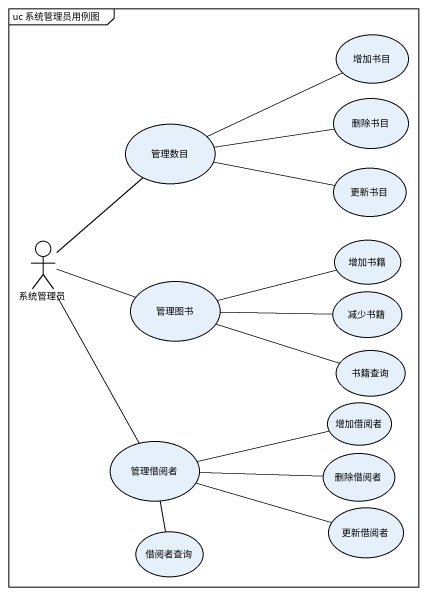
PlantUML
@startuml
mainframe uc 系统管理员用例图
usecase 增加书目
usecase 管理数目
usecase 删除书目
usecase 更新书目
usecase 增加书籍
actor 系统管理员
usecase 管理图书
usecase 减少书籍
usecase 书籍查询
usecase 增加借阅者
usecase 管理借阅者
usecase 删除借阅者
usecase 更新借阅者
usecase 借阅者查询
管理数目 -right- 增加书目
管理数目 -right- 删除书目
管理数目 -right- 更新书目
系统管理员 -up- 管理数目
系统管理员 -right- 管理图书
系统管理员 -- 管理借阅者
管理图书 -right- 增加书籍
管理图书 -right- 减少书籍
管理图书 -right- 书籍查询
管理借阅者 -right- 增加借阅者
管理借阅者 -right- 删除借阅者
管理借阅者 -right- 更新借阅者
管理借阅者 -- 借阅者查询
@enduml
